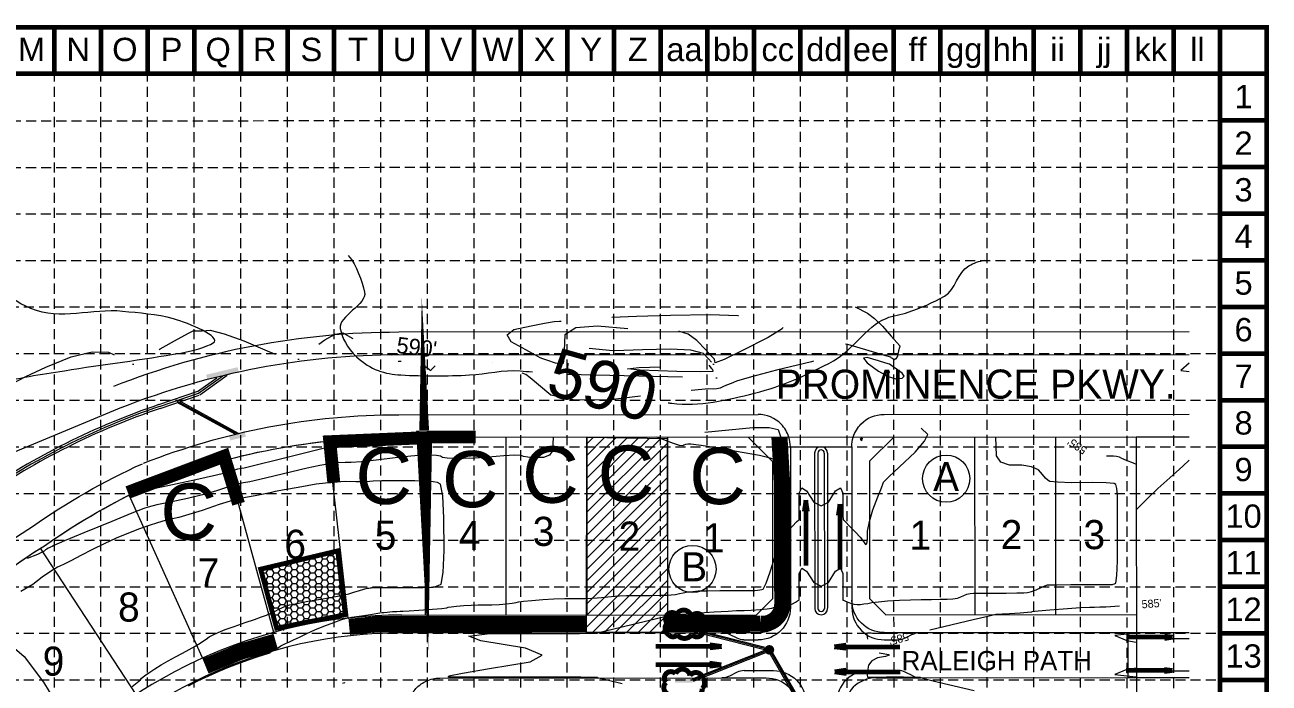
# Model space of a CAD drawing. Header units: feet. Extents: x 696 to 1853, y -3030 to -1181.
# Drawn here: x 1083 to 1853, y -1588 to -1181 of the extents above; entities that cross this region are included whole.
import ezdxf
from ezdxf.enums import TextEntityAlignment as Align

# ---------------------------------------------------------------- set-up
doc = ezdxf.new("R2010")
doc.units = ezdxf.units.FT
doc.header["$MEASUREMENT"] = 0
for name, pattern in [('DASHED', [0.75, 0.5, -0.25]), ('DGN Style 2', [78.481532, 47.088919, -31.392613]), ('DGN Style 3', [109.874145, 78.481532, -31.392613]), ('DGN Style 7', [156.963064, 70.633379, -31.392613, 23.54446, -31.392613]), ('HIDDEN', [0.375, 0.25, -0.125])]:
    doc.linetypes.add(name, pattern=pattern)
for name, color, linetype, lineweight in [('0404al_MAP - Level 1', 7, 'Continuous', 0), ('0404al_MAP - Level 11', 7, 'Continuous', 0), ('0404al_MAP - Level 14', 7, 'Continuous', 0), ('0404al_MAP - Level 21', 7, 'Continuous', 0), ('0404al_MAP - Level 22', 7, 'Continuous', 0), ('0404al_MAP - Level 3', 7, 'Continuous', 0), ('0404al_MAP - Level 32', 7, 'Continuous', 0), ('0404al_MAP - Level 34', 7, 'Continuous', 0), ('0404al_MAP - Level 36', 7, 'Continuous', 0), ('0404al_MAP - Level 5', 7, 'Continuous', 0), ('EC', 7, 'Continuous', 0), ('EROSION CONTROL BLANKET', 84, 'Continuous', 0), ('INLETS', 7, 'Continuous', 0), ('Level 1', 7, 'Continuous', 0), ('Level 7', 7, 'Continuous', 0), ('PC', 7, 'Continuous', 0), ('STORM PIPE', 7, 'Continuous', 0)]:
    doc.layers.add(name, color=color, linetype=linetype, lineweight=lineweight)
for name, color, linetype in [('BASE', 7, 'Continuous'), ('GRID', 254, 'DASHED'), ('LEGEND', 7, 'Continuous'), ('NARROW', 7, 'Continuous'), ('SILT FENCE', 200, 'Continuous'), ('SODDED LOT', 2, 'Continuous')]:
    doc.layers.add(name, color=color, linetype=linetype)
doc.styles.get("Standard").update_dxf_attribs({"font": 'ARIAL.TTF'})
doc.styles.add('Style-WORKING', font='WORKING.shx')

# ---------------------------------------------------------------- blocks, each defined once
blk = doc.blocks.new('Cascade Homes logo')
at = {"color": 240}
blk.add_text('C', height=24.85, rotation=359.904, dxfattribs=at).set_placement((2410522.06, 7107185.67))
blk = doc.blocks.new('inlet protection')
at = {"layer": 'LEGEND', "color": 170, "ltscale": 100, "const_width": 9.48}
blk.add_lwpolyline([(38, 58.5, 0.520567), (38, 58.5, 0.765195), (16.6, 47.7, 0.417879), (16.5, 28.3, 0.6649), (41, 24.6, 0.744833), (68.6, 22.2, 0.975642), (85.8, 40, 0.520567), (81.5, 61.5, 0.520567), (65.8, 60, 0.540264), (38, 58.5)], format="xyb", close=True, dxfattribs=at)

msp = doc.modelspace()

# ---------------------------------------------------------------- hatches: boundary and pattern name
at = {"layer": 'INLETS', "linetype": 'DGN Style 7', "lineweight": 0}
h = msp.add_hatch(color=5, dxfattribs=at)
edge = h.paths.add_edge_path()
edge.add_arc((1543.87, -1567.46), 2.5, 0, 360)
at = {"layer": 'NARROW', "linetype": 'Continuous', "lineweight": 13}
h = msp.add_hatch(dxfattribs=at)
h.set_pattern_fill('HONEY', color=30, scale=20, style=0)
edge = h.paths.add_edge_path()
edge.add_line((1281.62, -1545.69), (1238.93, -1554.01))
edge.add_line((1238.93, -1554.01), (1229.08, -1517.52))
edge.add_line((1229.08, -1517.52), (1276.78, -1506.2))
edge.add_line((1276.78, -1506.2), (1281.61, -1547.09))
at = {"layer": 'SODDED LOT', "linetype": 'Continuous', "lineweight": 13}
h = msp.add_hatch(dxfattribs=at)
h.set_pattern_fill('ANSI31', color=256, scale=40, style=0)
h.paths.add_polyline_path([(1480.59, -1436.7), (1480.81, -1556.48), (1430.64, -1556.65), (1430.86, -1435.91)])
at = {"layer": 'STORM PIPE', "linetype": 'Continuous', "lineweight": 0}
h = msp.add_hatch(color=5, dxfattribs=at)
edge = h.paths.add_edge_path()
edge.add_arc((1543.87, -1567.46), 3, 0, 360)

# ---------------------------------------------------------------- linework, layer by layer
at = {"layer": '0404al_MAP - Level 1', "color": 7, "linetype": 'Continuous', "lineweight": 0}
for p, q in [((1803.61, -1370.61), (1314.47, -1370.92)), ((1314.51, -1435.92), (1770.81, -1435.63)), ((1770.81, -1435.63), (1803.61, -1435.61)), ((1770.81, -1435.63), (1770.92, -1595.63))]:
    msp.add_line(p, q, dxfattribs=at)
msp.add_arc((1314.78, -1853.42), 482.5, 90.03639, 111.5, dxfattribs=at)
at = {"layer": '0404al_MAP - Level 1', "color": 7, "linetype": 'Continuous', "lineweight": 0, "extrusion": (0, 0, -1)}
for centre, radius, start, end in [((-1314.78, -1853.42), 417.5, 68.50214, 89.96341), ((-1333.11, -1841.3), 413.5, 55.00513, 65.52159), ((-1314.78, -1853.42), 413.5, 40.23116, 58.05005)]:
    msp.add_arc(centre, radius, start, end, dxfattribs=at)
at = {"layer": '0404al_MAP - Level 14', "color": 7, "linetype": 'Continuous', "lineweight": 0}
for p, q in [((1309.93, -1384.93), (1803.61, -1384.61)), ((1143.07, -1417.52), (1062.95, -1450.74)), ((1314.5, -1421.92), (1536.81, -1421.78)), ((1614.81, -1421.73), (1803.61, -1421.61)), ((1556.82, -1441.77), (1594.82, -1441.74)), ((1556.82, -1441.77), (1556.88, -1536.77)), ((1571.82, -1445.76), (1571.88, -1541.76)), ((1573.82, -1445.76), (1573.88, -1541.76)), ((1577.82, -1445.76), (1577.88, -1541.76)), ((1579.82, -1445.75), (1579.88, -1541.75)), ((1594.82, -1441.74), (1594.88, -1536.74)), ((1556.88, -1536.77), (1556.88, -1541.27)), ((1594.88, -1536.74), (1594.88, -1541.24)), ((1316.36, -1556.92), (1514.41, -1556.8)), ((1514.41, -1556.8), (1536.89, -1556.78)), ((1523.89, -1560.29), (1519.11, -1557.9)), ((1528.14, -1561.29), (1536.89, -1561.28)), ((1614.89, -1556.73), (1637.37, -1556.72)), ((1614.89, -1561.23), (1623.65, -1561.23)), ((1632.68, -1557.83), (1627.9, -1560.22)), ((1637.37, -1556.72), (1765.65, -1556.64)), ((1339.91, -1584.91), (1514.43, -1584.8)), ((1514.43, -1584.8), (1541.91, -1584.78)), ((1523.9, -1581.29), (1519.13, -1583.68)), ((1528.15, -1580.29), (1546.41, -1580.28)), ((1605.41, -1580.24), (1623.66, -1580.23)), ((1609.91, -1584.74), (1637.39, -1584.72)), ((1632.69, -1583.61), (1627.91, -1581.23)), ((1637.39, -1584.72), (1765.67, -1584.64))]:
    msp.add_line(p, q, dxfattribs=at)
at = {"layer": '0404al_MAP - Level 14', "color": 7, "linetype": 'Continuous', "lineweight": 0, "ltscale": 1.428571, "flags": 128}
msp.add_lwpolyline([(1765.65, -1556.64), (1765.67, -1584.64)], dxfattribs=at)
at = {"layer": '0404al_MAP - Level 14', "color": 7, "linetype": 'Continuous', "lineweight": 0}
for centre, radius, start, end in [((1314.78, -1853.42), 468.5, 90.03639, 111.5), ((1536.82, -1441.78), 20, 44.46342, 90.03642), ((1536.82, -1441.78), 20, 17.49402, 44.46342), ((1536.82, -1441.78), 20, 0.03642, 17.49402), ((1575.82, -1445.76), 4, 0.03642, 180.03642), ((1575.82, -1445.76), 2, 0.03642, 180.03642), ((1536.88, -1536.78), 20, 270.03642, 0.03642), ((1575.88, -1541.76), 4, 180.03642, 0.03642), ((1575.88, -1541.76), 2, 180.03644, 0.03642), ((1614.88, -1541.23), 20, 180.03642, 270.03642), ((1316.54, -1845.92), 289, 90.03642, 139.76907), ((1514.42, -1567.3), 10.5, 63.47137, 90.03642), ((1528.16, -1589.79), 9.5, 90.03642, 116.60147), ((1605.42, -1600.24), 20, 90.03642, 180.03642), ((1609.92, -1604.74), 20, 90.03642, 180.03642), ((1623.67, -1589.73), 9.5, 63.47137, 90.03642), ((1637.38, -1574.22), 10.5, 243.47137, 270.03642)]:
    msp.add_arc(centre, radius, start, end, dxfattribs=at)
at = {"layer": '0404al_MAP - Level 14', "color": 7, "linetype": 'Continuous', "lineweight": 0, "extrusion": (0, 0, -1)}
for centre, radius, start, end in [((-1314.78, -1853.42), 431.5, 68.50214, 89.96341), ((-1614.82, -1441.73), 20, 44.39059, 89.96358), ((-1614.82, -1441.73), 20, 17.42119, 44.39059), ((-1614.82, -1441.73), 20, 359.96358, 17.42119), ((-1333.11, -1841.3), 427.5, 55.00513, 65.52159), ((-1314.78, -1853.42), 427.5, 40.23116, 58.05005), ((-1614.88, -1536.73), 20, 269.96358, 359.96358), ((-1536.88, -1541.28), 20, 179.96358, 269.96358), ((-1528.13, -1551.79), 9.5, 269.96358, 296.52863), ((-1623.65, -1551.73), 9.5, 243.39853, 269.96358), ((-1637.38, -1567.22), 10.5, 63.39853, 89.96358), ((-1339.92, -1604.91), 20, 65.06252, 89.96358), ((-1514.42, -1574.3), 10.5, 243.39853, 269.96358), ((-1541.92, -1604.78), 20, 89.96358, 179.96358), ((-1546.42, -1600.28), 20, 89.96358, 179.96358)]:
    msp.add_arc(centre, radius, start, end, dxfattribs=at)
at = {"layer": '0404al_MAP - Level 14', "color": 7, "linetype": 'DGN Style 3', "lineweight": 0, "extrusion": (0, 0, -1)}
msp.add_arc((-1339.92, -1604.91), 20, 24.86464, 65.06252, dxfattribs=at)
at = {"layer": '0404al_MAP - Level 21', "color": 7, "linetype": 'Continuous', "lineweight": 0}
for p, q in [((1803.61, -1370.61), (1314.47, -1370.92)), ((1317.01, -1435.92), (1768.31, -1435.63)), ((1770.82, -1438.13), (1770.91, -1593.13)), ((1773.31, -1435.63), (1803.61, -1435.61))]:
    msp.add_line(p, q, dxfattribs=at)
msp.add_arc((1314.78, -1853.42), 482.5, 90.03639, 111.5, dxfattribs=at)
at = {"layer": '0404al_MAP - Level 21', "color": 7, "linetype": 'Continuous', "lineweight": 0, "extrusion": (0, 0, -1)}
for centre, radius, start, end in [((-1314.78, -1853.42), 417.5, 68.84523, 89.62031), ((-1333.11, -1841.3), 413.5, 55.35154, 65.17518), ((-1314.78, -1853.42), 413.5, 40.57756, 57.70364)]:
    msp.add_arc(centre, radius, start, end, dxfattribs=at)
at = {"layer": '0404al_MAP - Level 22', "color": 7, "linetype": 'Continuous', "lineweight": 13}
for centre in [(1653.23, -1461.48), (1496.28, -1517.42)]:
    msp.add_circle(centre, 14.61, dxfattribs=at)
at = {"layer": '0404al_MAP - Level 3', "color": 7, "linetype": 'Continuous', "lineweight": 0}
for p, q in [((1283.17, -1547.78), (1270.91, -1438.23)), ((1330.81, -1435.91), (1330.88, -1545.91)), ((1380.81, -1435.88), (1380.88, -1545.88)), ((1430.81, -1435.85), (1430.88, -1545.85)), ((1480.81, -1435.82), (1480.88, -1545.82)), ((1545.82, -1450.78), (1530.81, -1435.79)), ((1620.81, -1435.73), (1605.82, -1450.74)), ((1670.81, -1435.7), (1670.88, -1545.7)), ((1720.81, -1435.66), (1720.88, -1545.66)), ((1237.18, -1556.61), (1207.89, -1449.84)), ((1545.82, -1450.78), (1545.88, -1535.78)), ((1605.82, -1450.74), (1605.88, -1535.74)), ((1193.13, -1572.48), (1147.65, -1471.72)), ((1152.08, -1595.02), (1092.79, -1504.56)), ((1535.88, -1545.78), (1545.88, -1535.78)), ((1615.88, -1545.73), (1605.88, -1535.74)), ((1316.35, -1545.92), (1535.88, -1545.78)), ((1615.88, -1545.73), (1770.88, -1545.63))]:
    msp.add_line(p, q, dxfattribs=at)
msp.add_arc((1316.54, -1845.92), 300, 90.03642, 139.76907, dxfattribs=at)
msp.add_point((1243.2, -1555.02), dxfattribs=at)
at = {"layer": '0404al_MAP - Level 32', "color": 7, "linetype": 'Continuous', "lineweight": 0}
for p, q in [((1765.65, -1556.64), (1803.61, -1556.61)), ((1765.67, -1584.64), (1803.61, -1584.61))]:
    msp.add_line(p, q, dxfattribs=at)
at = {"layer": '0404al_MAP - Level 34', "color": 5, "linetype": 'Continuous', "lineweight": 0}
for p, q in [((1189.91, -1407.61), (1201.88, -1399.03)), ((1190.64, -1408.63), (1205.75, -1397.78)), ((1191.37, -1409.64), (1208.37, -1397.44)), ((1166.04, -1415.68), (1190.24, -1407.44)), ((1166.44, -1416.86), (1190.64, -1408.63)), ((1166.85, -1418.05), (1191.04, -1409.81)), ((1214.37, -1433.77), (1176.93, -1413.29)), ((1213.28, -1434.03), (1177.46, -1414.44)), ((1215.45, -1433.51), (1179.39, -1413.78))]:
    msp.add_line(p, q, dxfattribs=at)
for radius, end in [(459.75, 124.34045), (458.5, 124.64645), (457.25, 124.33172)]:
    msp.add_arc((1314.19, -1850.91), radius, 108.79858, end, dxfattribs=at)
at = {"layer": '0404al_MAP - Level 34', "color": 5, "linetype": 'Continuous', "lineweight": 0, "extrusion": (0, 0, -1)}
for points in [[(-1195.33, -1397.19), (-1196.03, -1400.11), (-1214.78, -1392.54), (-1215.48, -1395.45)], [(-1209.5, -1434.93), (-1210.2, -1437.85), (-1219.23, -1432.61), (-1219.93, -1435.52)]]:
    msp.add_solid(points, dxfattribs=at)
at = {"layer": '0404al_MAP - Level 36', "color": 3, "linetype": 'Continuous', "lineweight": 0, "extrusion": (0, 0, -1)}
for points in [[(-1485.39, -1556.81), (-1496.39, -1556.81), (-1485.39, -1553.81), (-1496.39, -1553.81)], [(-1485.41, -1587.81), (-1496.41, -1587.81), (-1485.41, -1584.81), (-1496.41, -1584.81)]]:
    msp.add_solid(points, dxfattribs=at)
at = {"layer": '0404al_MAP - Level 5', "color": 7, "linetype": 'DGN Style 2', "lineweight": 0}
for p, q in [((1803.61, -1560.61), (1770.89, -1560.63)), ((1803.61, -1580.61), (1770.91, -1580.63))]:
    msp.add_line(p, q, dxfattribs=at)
at = {"layer": 'BASE', "color": 9}
msp.add_line((726.32, -1210.96), (1822.76, -1210.96), dxfattribs=at)
at = {"layer": 'BASE', "const_width": 2.89}
for points in [[(1851.62, -3028.75), (1851.62, -1182.11), (697.47, -1182.11), (697.47, -3028.75)], [(1822.76, -2999.89), (1822.76, -1210.96), (726.32, -1210.96), (726.32, -2999.89)]]:
    msp.add_lwpolyline(points, close=True, dxfattribs=at)
for points in [[(1101.42, -1182.11), (1101.42, -1210.96)], [(1130.27, -1182.11), (1130.27, -1210.96)], [(1159.13, -1182.11), (1159.13, -1210.96)], [(1187.98, -1182.11), (1187.98, -1210.96)], [(1216.83, -1182.11), (1216.83, -1210.96)], [(1245.69, -1182.11), (1245.69, -1210.96)], [(1274.54, -1182.11), (1274.54, -1210.96)], [(1303.4, -1182.11), (1303.4, -1210.96)], [(1332.25, -1182.11), (1332.25, -1210.96)], [(1361.1, -1182.11), (1361.1, -1210.96)], [(1389.96, -1182.11), (1389.96, -1210.96)], [(1418.81, -1182.11), (1418.81, -1210.96)], [(1447.66, -1182.11), (1447.66, -1210.96)], [(1476.52, -1182.11), (1476.52, -1210.96)], [(1505.37, -1182.11), (1505.37, -1210.96)], [(1534.23, -1182.11), (1534.23, -1210.96)], [(1563.08, -1182.11), (1563.08, -1210.96)], [(1591.93, -1182.11), (1591.93, -1210.96)], [(1620.79, -1182.11), (1620.79, -1210.96)], [(1649.64, -1182.11), (1649.64, -1210.96)], [(1678.49, -1182.11), (1678.49, -1210.96)], [(1707.35, -1182.11), (1707.35, -1210.96)], [(1736.2, -1182.11), (1736.2, -1210.96)], [(1765.06, -1182.11), (1765.06, -1210.96)], [(1793.91, -1182.11), (1793.91, -1210.96)], [(1822.76, -1182.11), (1822.76, -1210.96)], [(1851.62, -1210.96), (1822.76, -1210.96)], [(1851.62, -1239.82), (1822.76, -1239.82)], [(1851.62, -1268.67), (1822.76, -1268.67)], [(1851.62, -1297.52), (1822.76, -1297.52)], [(1851.62, -1326.38), (1822.76, -1326.38)], [(1851.62, -1355.23), (1822.76, -1355.23)], [(1851.62, -1384.08), (1822.76, -1384.08)], [(1851.62, -1412.94), (1822.76, -1412.94)], [(1851.62, -1441.79), (1822.76, -1441.79)], [(1851.62, -1470.65), (1822.76, -1470.65)], [(1851.62, -1499.5), (1822.76, -1499.5)], [(1851.62, -1528.35), (1822.76, -1528.35)], [(1851.62, -1557.21), (1822.76, -1557.21)], [(1851.62, -1586.06), (1822.76, -1586.06)]]:
    msp.add_lwpolyline(points, dxfattribs=at)
at = {"layer": 'EC', "color": 35, "linetype": 'DGN Style 3', "lineweight": 0, "flags": 128}
for points in [[(1596.96, -1355.26), (1604.57, -1359.14), (1608.91, -1362.45), (1613.78, -1367.16), (1619.19, -1373.24), (1622.79, -1377.3), (1624.59, -1379.33), (1624.59, -1379.33), (1624.33, -1380.37), (1623.81, -1382.46), (1623.03, -1385.6), (1622.14, -1387.43), (1621.14, -1387.95), (1620.03, -1387.16), (1619.28, -1386.63), (1618.91, -1386.37), (1618.91, -1386.37), (1614.5, -1385.07), (1605.67, -1382.47), (1592.43, -1378.57), (1584.97, -1377), (1583.29, -1377.75), (1587.4, -1380.82), (1582.94, -1384.63), (1569.92, -1389.17), (1548.34, -1394.45), (1532.86, -1398.44), (1523.46, -1401.14), (1520.16, -1402.54), (1517.37, -1403.73), (1515.11, -1404.72), (1513.36, -1405.49), (1511.32, -1405.96), (1508.97, -1406.11), (1506.32, -1405.96), (1494.84, -1407.02), (1474.54, -1409.29), (1445.4, -1412.78), (1423.42, -1412.96), (1408.6, -1409.85), (1400.93, -1403.43), (1395.81, -1399.15), (1393.25, -1397.01), (1393.25, -1397.01), (1390.98, -1396.21), (1386.43, -1394.61), (1379.6, -1392.22), (1375.05, -1390.62), (1372.78, -1389.82), (1372.78, -1389.82), (1371.95, -1389.35), (1370.28, -1388.41), (1365.29, -1385.61)], [(1026.59, -1556.89), (1027.12, -1552.88), (1028.79, -1545.69), (1030.92, -1540.49), (1032.33, -1537.02), (1033.04, -1535.28), (1033.04, -1535.28), (1034.78, -1531.77), (1038.25, -1524.75), (1043.45, -1514.22), (1046.93, -1507.19), (1048.66, -1503.68), (1048.66, -1503.68), (1045.78, -1505.73), (1040, -1509.82), (1031.35, -1515.96), (1026.92, -1515.74), (1026.71, -1509.16), (1030.72, -1496.22), (1033.46, -1484.11), (1034.94, -1472.83), (1035.15, -1462.39), (1037.39, -1457.1), (1041.67, -1456.97), (1047.98, -1461.99), (1051.37, -1462.95), (1051.84, -1459.84), (1049.39, -1452.68), (1047.71, -1447.72), (1046.81, -1444.98), (1046.67, -1444.44), (1046.58, -1444.08), (1046.54, -1443.91), (1046.54, -1443.9), (1048.32, -1440.27), (1051.88, -1432.99), (1057.22, -1422.07), (1062.79, -1413.45), (1068.6, -1407.13), (1074.65, -1403.1), (1083.87, -1398.26), (1096.25, -1392.59), (1111.81, -1386.1), (1124.72, -1382.99), (1134.99, -1383.27), (1142.63, -1386.92), (1147.72, -1389.35), (1150.26, -1390.57), (1150.26, -1390.57), (1150.92, -1390.21), (1152.24, -1389.47), (1154.22, -1388.37), (1159.12, -1385.62), (1166.95, -1381.22), (1177.69, -1375.17), (1184.79, -1371.27), (1188.24, -1369.52), (1188.05, -1369.92), (1189.58, -1370.09), (1192.84, -1370.01), (1197.83, -1369.7), (1206.46, -1371.77), (1218.73, -1376.23), (1234.63, -1383.08), (1245.46, -1387.38), (1251.22, -1389.13), (1251.89, -1388.34), (1252.34, -1387.81), (1252.57, -1387.54), (1252.57, -1387.54), (1255.27, -1385.55), (1260.66, -1381.57), (1268.75, -1375.59), (1275.16, -1372.16), (1279.9, -1371.3), (1286.03, -1374.68)], [(1316.07, -1389.04), (1315.07, -1389.03), (1314.68, -1389), (1314.41, -1388.95), (1314.1, -1388.8)], [(1328.68, -1390.58), (1332.47, -1393.2), (1333.73, -1394.07), (1334.36, -1394.51), (1334.36, -1394.51), (1334.67, -1394.18), (1335.29, -1393.54), (1337.15, -1391.61)], [(1803.61, -1390.02), (1798.39, -1394.5), (1803.61, -1395.17)], [(1770.84, -1480.82), (1771.76, -1479.72), (1777.64, -1473.94), (1784.24, -1467.68), (1791.57, -1460.93), (1799.62, -1453.7), (1803.61, -1450.13)]]:
    msp.add_lwpolyline(points, dxfattribs=at)
for points in [[(1416.6, -1386.9), (1416.6, -1386.9), (1416.55, -1387.44), (1416.43, -1388.51), (1416.26, -1390.13), (1414.59, -1390.66), (1411.41, -1390.1), (1406.73, -1388.46), (1403.61, -1387.36), (1402.05, -1386.81), (1402.05, -1386.81), (1399.06, -1385.13), (1393.08, -1381.77), (1384.11, -1376.72), (1381.69, -1372.56), (1385.82, -1369.29), (1396.5, -1366.9), (1404.77, -1365.22), (1410.63, -1364.27), (1414.07, -1364.02), (1420.87, -1363.51), (1431.02, -1362.73), (1444.52, -1361.69), (1461.71, -1360.86), (1482.58, -1360.25), (1507.13, -1359.86), (1524.42, -1360.55), (1534.45, -1362.3), (1537.23, -1365.14), (1541.21, -1366.78), (1546.41, -1367.24), (1552.82, -1366.51), (1551.68, -1368.81), (1543, -1374.13), (1526.78, -1382.47), (1515.88, -1387.67), (1510.31, -1389.73), (1510.07, -1388.64), (1509.91, -1387.92), (1509.83, -1387.56), (1509.83, -1387.56), (1508.03, -1385.63), (1504.43, -1381.77), (1499.02, -1375.97), (1493.62, -1372.17), (1488.24, -1370.35), (1482.87, -1370.52), (1472.64, -1370.03), (1457.54, -1368.88), (1437.58, -1367.06), (1424.16, -1368.26), (1417.28, -1372.46)], [(1419.15, -1390.09), (1419.15, -1390.09), (1419.07, -1390.85), (1418.92, -1392.37), (1418.68, -1394.65), (1418.52, -1396.17), (1418.44, -1396.93), (1418.44, -1396.93), (1427.37, -1397.12), (1445.23, -1397.5), (1472.01, -1398.07), (1491.24, -1398.51), (1502.9, -1398.8), (1507, -1398.96), (1509.73, -1399.06), (1511.09, -1399.11), (1511.09, -1399.11), (1510.89, -1398.18), (1510.47, -1396.31), (1509.86, -1393.51), (1509.45, -1391.64), (1509.24, -1390.7), (1509.24, -1390.7), (1508.21, -1389.6), (1506.15, -1387.39), (1503.06, -1384.08), (1495.22, -1382.05), (1482.64, -1381.32), (1465.33, -1381.86), (1453.78, -1382.23), (1448.01, -1382.41), (1448.01, -1382.41), (1444.86, -1382.13), (1438.55, -1381.55), (1429.09, -1380.69), (1422.74, -1381.26), (1419.48, -1383.25)], [(1506.31, -1391.35), (1507.87, -1393.02), (1508.39, -1393.57), (1508.65, -1393.85), (1508.65, -1393.85), (1508.7, -1394.09), (1508.8, -1394.56), (1508.96, -1395.26), (1501.53, -1395.45), (1486.52, -1395.11), (1463.94, -1394.26), (1456.1, -1393.46), (1463, -1392.72)], [(1618.2, -1390.69), (1618.2, -1390.69), (1615.9, -1390.01), (1611.29, -1388.65), (1604.39, -1386.62), (1602.09, -1387), (1604.41, -1389.78), (1611.35, -1394.97), (1617.26, -1398.3), (1622.14, -1399.76), (1625.99, -1399.36), (1627.27, -1398.17), (1625.96, -1396.2)], [(1617.49, -1395.01), (1617.49, -1395.01), (1617.29, -1394.95), (1616.91, -1394.84), (1616.34, -1394.67), (1616.15, -1394.7), (1616.34, -1394.93), (1616.92, -1395.36), (1617.3, -1395.65), (1617.49, -1395.79), (1617.49, -1395.79), (1617.6, -1395.78), (1617.81, -1395.76), (1618.13, -1395.73), (1618.24, -1395.63), (1618.13, -1395.46)]]:
    msp.add_lwpolyline(points, close=True, dxfattribs=at)
at = {"layer": 'EC', "color": 35, "linetype": 'Continuous', "lineweight": 0}
for points, knots in [([(1017.47, -1566.04), (1013.32, -1557.34), (1008.57, -1548.64), (1011.5, -1540), (1016.36, -1525.67), (1031.31, -1518.36), (1038.45, -1504.84), (1044.98, -1492.49), (1050.36, -1479.92), (1053.69, -1467.34), (1057.17, -1454.2), (1033.76, -1440.67), (1039.63, -1427.49), (1044.46, -1416.63), (1052.86, -1405.83), (1064.24, -1402.87), (1078.67, -1399.12), (1093.07, -1396.99), (1107.6, -1394.67), (1131.6, -1390.84), (1155.64, -1387.91), (1179.65, -1383.76), (1186.58, -1382.56), (1195.63, -1379.99), (1199.7, -1377.46), (1205.27, -1373.98), (1184.56, -1365.18), (1175.07, -1362.57), (1164.58, -1359.68), (1154.11, -1359.06), (1143.57, -1357.99), (1124.79, -1356.07), (1105.21, -1363.91), (1086.87, -1356.27), (1069.48, -1349.02), (1058.29, -1334.4), (1045.81, -1321.51)], [0.1240229, 0.1240229, 0.1240229, 0.1240229, 0.171005, 0.171005, 0.171005, 0.248985, 0.248985, 0.248985, 0.3202354, 0.3202354, 0.3202354, 0.3946124, 0.3946124, 0.3946124, 0.4558758, 0.4558758, 0.4558758, 0.5335551, 0.5335551, 0.5335551, 0.6618107, 0.6618107, 0.6618107, 0.6987929, 0.6987929, 0.6987929, 0.7494455, 0.7494455, 0.7494455, 0.8054702, 0.8054702, 0.8054702, 0.9053103, 0.9053103, 0.9053103, 1, 1, 1, 1]), ([(1283.26, -1323.34), (1288.77, -1329.72), (1291.58, -1339.03), (1293.35, -1346.04), (1295.27, -1353.67), (1276.79, -1361), (1278.34, -1368.55), (1279.49, -1374.18), (1282.31, -1380.51), (1288.34, -1386.06), (1297.23, -1394.24), (1305.95, -1396.79), (1315.86, -1397.31), (1330.02, -1398.06), (1344.25, -1398.1), (1358.38, -1397.31), (1368.8, -1396.73), (1379.23, -1393.94), (1389.65, -1394.81), (1392.16, -1395.02), (1394.68, -1395.23), (1397.2, -1395.44)], [0, 0, 0, 0, 0.135551, 0.135551, 0.135551, 0.283187, 0.283187, 0.283187, 0.393229, 0.393229, 0.393229, 0.555445, 0.555445, 0.555445, 0.787478, 0.787478, 0.787478, 0.958635, 0.958635, 0.958635, 1, 1, 1, 1]), ([(1481.19, -1414.55), (1481.94, -1414.64), (1482.69, -1414.73), (1483.44, -1414.82), (1500.54, -1416.91), (1517.63, -1412.85), (1534.72, -1408.57), (1552.16, -1404.2), (1567.92, -1397.04), (1583.49, -1388.56), (1595.84, -1381.83), (1603.24, -1367.82), (1616.01, -1362.29), (1620.37, -1360.41), (1625.28, -1360.13), (1629.77, -1358.54), (1637.53, -1355.8), (1645.1, -1352.62), (1652.28, -1348.54), (1659.28, -1344.56), (1660.11, -1333.72), (1667.29, -1329.78), (1670.34, -1328.1), (1673.55, -1326.81), (1676.93, -1326.37)], [0, 0, 0, 0, 0.010229, 0.010229, 0.010229, 0.243346, 0.243346, 0.243346, 0.481263, 0.481263, 0.481263, 0.669893, 0.669893, 0.669893, 0.734244, 0.734244, 0.734244, 0.845417, 0.845417, 0.845417, 0.953834, 0.953834, 0.953834, 1, 1, 1, 1])]:
    msp.add_open_spline(points, degree=3, knots=knots, dxfattribs=at)
at = {"layer": 'EROSION CONTROL BLANKET', "linetype": 'Continuous', "lineweight": 13, "const_width": 10}
msp.add_lwpolyline([(1550.08, -1435.91), (1551.72, -1464.43), (1551.82, -1539.12, -0.448038), (1538.2, -1551.29), (1480.8, -1551.35)], format="xyb", dxfattribs=at)
for points in [[(1430.78, -1551.49), (1300.84, -1551.54), (1283.88, -1553.21)], [(1238.41, -1562.35), (1217.18, -1568.41), (1194.94, -1577.5)]]:
    msp.add_lwpolyline(points, dxfattribs=at)
at = {"layer": 'GRID', "color": 252, "linetype": 'HIDDEN', "lineweight": 0, "ltscale": 25}
for p, q in [((1101.42, -2884.53), (1101.42, -1210.96)), ((1130.27, -2884.53), (1130.27, -1210.96)), ((1159.13, -2884.54), (1159.13, -1210.96)), ((1187.98, -2884.54), (1187.98, -1210.96)), ((1216.83, -2884.55), (1216.83, -1210.96)), ((1245.69, -2884.55), (1245.69, -1210.96)), ((1274.54, -2884.56), (1274.54, -1210.96)), ((1303.4, -2884.56), (1303.4, -1210.96)), ((1332.25, -2884.57), (1332.25, -1210.96)), ((1361.1, -2884.57), (1361.1, -1210.96)), ((1389.96, -2884.57), (1389.96, -1210.96)), ((1418.81, -2884.58), (1418.81, -1210.96)), ((1447.66, -2884.58), (1447.66, -1210.96)), ((1476.52, -2884.59), (1476.52, -1210.96)), ((1505.37, -2884.59), (1505.37, -1210.96)), ((1534.36, -2884.53), (1534.23, -1210.96)), ((1563.19, -2884.39), (1563.08, -1210.96)), ((1592.02, -2884.73), (1591.93, -1210.96)), ((1621.14, -2884.47), (1620.91, -1210.31)), ((1649.83, -2884.77), (1649.77, -1210.31)), ((1678.71, -2884.41), (1678.62, -1210.31)), ((1707.62, -2884.32), (1707.48, -1210.31)), ((1736.42, -2884.57), (1736.33, -1210.31)), ((1765.33, -2884.95), (1765.18, -1210.31)), ((1794.21, -2884.87), (1794.04, -1210.31)), ((727.63, -1240.01), (1822.29, -1239.87)), ((727.61, -1268.94), (1822.29, -1268.72)), ((727.45, -1297.71), (1822.76, -1297.52)), ((727.41, -1326.54), (1822.76, -1326.38)), ((726.32, -1355.23), (1822.76, -1355.23)), ((726.32, -1384.08), (1822.76, -1384.08)), ((726.32, -1412.94), (1822.76, -1412.94)), ((726.32, -1441.79), (1822.76, -1441.79)), ((726.32, -1470.65), (1822.76, -1470.65)), ((726.32, -1499.5), (1822.76, -1499.5)), ((726.32, -1528.35), (1822.76, -1528.35)), ((726.32, -1557.21), (1822.76, -1557.21)), ((726.32, -1586.06), (1822.76, -1586.06))]:
    msp.add_line(p, q, dxfattribs=at)
at = {"layer": 'INLETS', "color": 5, "linetype": 'DGN Style 7', "lineweight": 0}
for p, q in [((1543.87, -1567.46), (1496.39, -1555.31)), ((1543.87, -1567.46), (1496.41, -1586.31)), ((1557.08, -1590.29), (1543.87, -1567.46))]:
    msp.add_line(p, q, dxfattribs=at)
at = {"layer": 'INLETS', "color": 5, "linetype": 'DGN Style 7', "lineweight": 0, "extrusion": (0, 0, -1)}
for points in [[(-1485.39, -1556.81), (-1496.39, -1556.81), (-1485.39, -1553.81), (-1496.39, -1553.81)], [(-1485.41, -1587.81), (-1496.41, -1587.81), (-1485.41, -1584.81), (-1496.41, -1584.81)]]:
    msp.add_solid(points, dxfattribs=at)
at = {"layer": 'Level 7', "color": 7, "linetype": 'Continuous', "lineweight": 60}
for p, q in [((1566.42, -1474.75), (1565.47, -1481.92)), ((1566.42, -1474.75), (1566.44, -1515.25)), ((1567.39, -1481.92), (1566.42, -1474.75)), ((1587.46, -1477.22), (1586.51, -1484.39)), ((1587.46, -1477.22), (1587.48, -1517.72)), ((1588.43, -1484.38), (1587.46, -1477.22)), ((1793.36, -1559.65), (1765.01, -1559.66)), ((1793.36, -1559.65), (1788.34, -1558.99)), ((1788.34, -1560.33), (1793.36, -1559.65)), ((1514.14, -1565.29), (1473.64, -1565.31)), ((1514.14, -1565.29), (1506.97, -1564.34)), ((1506.97, -1566.26), (1514.14, -1565.29)), ((1591.26, -1564.56), (1584.1, -1565.53)), ((1584.1, -1565.53), (1624.6, -1565.51)), ((1584.1, -1565.53), (1591.27, -1566.48)), ((1513.99, -1576.62), (1473.49, -1576.64)), ((1513.99, -1576.62), (1506.82, -1575.67)), ((1506.83, -1577.59), (1513.99, -1576.62)), ((1591.46, -1580.08), (1584.3, -1581.05)), ((1584.3, -1581.05), (1624.8, -1581.03)), ((1584.3, -1581.05), (1591.47, -1582)), ((1793.05, -1580.19), (1764.7, -1580.21)), ((1793.05, -1580.19), (1788.03, -1579.53)), ((1788.03, -1580.87), (1793.05, -1580.19))]:
    msp.add_line(p, q, dxfattribs=at)
at = {"layer": 'NARROW', "color": 30, "linetype": 'Continuous', "lineweight": 13, "const_width": 3}
msp.add_lwpolyline([(1281.62, -1545.69), (1238.93, -1554.01), (1229.08, -1517.52), (1276.78, -1506.2), (1281.61, -1547.09)], dxfattribs=at)
at = {"layer": 'PC', "color": 35, "linetype": 'Continuous', "lineweight": 0, "flags": 128}
for points in [[(1184.44, -1589.64), (1190.69, -1586.51), (1197.02, -1583.54), (1203.41, -1580.72), (1209.87, -1578.05), (1216.4, -1575.54), (1222.08, -1573.47), (1226.91, -1571.83), (1230.9, -1570.62), (1233.54, -1569.78), (1234.86, -1569.32), (1234.83, -1569.22), (1234.81, -1569.13), (1234.78, -1569.06), (1234.76, -1569), (1235.33, -1568.62), (1236.48, -1567.93), (1238.22, -1566.94), (1239.65, -1566.12), (1240.77, -1565.49), (1241.58, -1565.04), (1242.81, -1564.41), (1244.48, -1563.6), (1246.57, -1562.62), (1249.47, -1561.25), (1253.16, -1559.5), (1257.65, -1557.36), (1262.68, -1555.15), (1268.25, -1552.88), (1274.36, -1550.53), (1278.71, -1548.9), (1281.29, -1548), (1282.11, -1547.82), (1282.67, -1547.7), (1282.97, -1547.63), (1283.01, -1547.62), (1285.36, -1547.26), (1290.01, -1546.55), (1296.97, -1545.49), (1301.63, -1544.79), (1304, -1544.43), (1304.08, -1544.42), (1305.21, -1544.31), (1307.4, -1544.11), (1310.64, -1543.81), (1313.33, -1543.61), (1315.49, -1543.5), (1317.1, -1543.5), (1320.94, -1543.31), (1327.02, -1542.93), (1335.33, -1542.36), (1341.09, -1541.86), (1344.32, -1541.44), (1345.01, -1541.1), (1347, -1540.75), (1350.28, -1540.38), (1354.86, -1540), (1359.31, -1539.74), (1363.63, -1539.62), (1367.81, -1539.61), (1372.13, -1539.5), (1376.57, -1539.28), (1381.15, -1538.96), (1384.67, -1538.6), (1387.14, -1538.23), (1388.55, -1537.83), (1391.79, -1537.38), (1396.86, -1536.88), (1403.75, -1536.33), (1410.58, -1535.96), (1417.36, -1535.77), (1424.08, -1535.77), (1429.63, -1535.69), (1434, -1535.54), (1437.2, -1535.32), (1439.93, -1535.09), (1442.19, -1534.85), (1443.98, -1534.59), (1446.06, -1534.36), (1448.42, -1534.15), (1451.07, -1533.96), (1455.52, -1533.83), (1461.76, -1533.77), (1469.8, -1533.76), (1476.05, -1533.7), (1480.49, -1533.59), (1483.14, -1533.42), (1485.7, -1533.12), (1488.18, -1532.66), (1490.58, -1532.07), (1493.32, -1531.59), (1496.4, -1531.24), (1499.83, -1531), (1505.46, -1530.84), (1513.29, -1530.76), (1523.31, -1530.75), (1530.53, -1530.72), (1534.94, -1530.65), (1536.55, -1530.55), (1537.94, -1530.38), (1539.1, -1530.15), (1540.05, -1529.84), (1541.78, -1526.19), (1544.29, -1519.18), (1547.57, -1508.82), (1550.98, -1500.64), (1554.52, -1494.65), (1558.18, -1490.85), (1560.68, -1488.31), (1562.01, -1487.04), (1562.18, -1487.04), (1562.29, -1484.28), (1562.35, -1478.75), (1562.34, -1470.46), (1563.84, -1467.23), (1566.84, -1469.08), (1571.34, -1475.98), (1575.84, -1478.28), (1580.34, -1475.98), (1584.83, -1469.06), (1587.83, -1467.22), (1589.33, -1470.44), (1589.34, -1478.73), (1589.4, -1484.26), (1589.51, -1487.03), (1589.68, -1487.03), (1591.01, -1488.29), (1593.52, -1490.83), (1597.19, -1494.62), (1600.05, -1497.78), (1602.12, -1500.3), (1603.38, -1502.18), (1604.22, -1501.75), (1604.64, -1499.01), (1604.63, -1493.97), (1605.7, -1487.92), (1607.83, -1480.88), (1611.03, -1472.82), (1613.19, -1467.27), (1614.32, -1464.23), (1614.4, -1463.68), (1617.72, -1460.3), (1624.27, -1454.09), (1634.06, -1445.04), (1639.9, -1438.38), (1641.8, -1434.11), (1637.72, -1430.33)], [(1503.83, -1432.77), (1533.57, -1429.87), (1543.75, -1429.77), (1549.23, -1431.01), (1550.02, -1433.61), (1550.63, -1435.41), (1551.04, -1436.4), (1551.27, -1436.59), (1551.35, -1436.89), (1551.27, -1437.31), (1551.04, -1437.85), (1550.73, -1439.58), (1550.34, -1442.5), (1549.86, -1446.61), (1548.7, -1449.02), (1546.86, -1449.74), (1544.34, -1448.76), (1537.71, -1447.25), (1526.96, -1445.22), (1512.1, -1442.65), (1501.56, -1440.95), (1495.34, -1440.09), (1493.44, -1440.1), (1491.98, -1440.29), (1490.96, -1440.67), (1490.39, -1441.24), (1488.27, -1440.96), (1484.6, -1439.81), (1474.15, -1435.82)], [(1410.05, -1435.86), (1409.73, -1444.2), (1407.77, -1446.97), (1404.02, -1448.37), (1398.46, -1448.37), (1394.33, -1448.17), (1391.62, -1447.78), (1390.33, -1447.18), (1386.3, -1447.06), (1379.53, -1447.4), (1370.02, -1448.21), (1361.74, -1448.75), (1354.68, -1449.02), (1348.84, -1449.03), (1344.51, -1448.8), (1341.67, -1448.34), (1340.32, -1447.65), (1337.79, -1447.19), (1334.07, -1446.96), (1329.16, -1446.97), (1321.93, -1447.48), (1312.38, -1448.51), (1300.51, -1450.05), (1291.39, -1451.06), (1285.01, -1451.52), (1281.37, -1451.45), (1276.92, -1451.74), (1271.66, -1452.4), (1265.59, -1453.41), (1257.83, -1455.02), (1248.4, -1457.21), (1237.27, -1460), (1228.57, -1462.06), (1222.29, -1463.4), (1218.44, -1464.03), (1213.65, -1465.21), (1207.91, -1466.93), (1201.22, -1469.2), (1193.18, -1471.47), (1183.77, -1473.74), (1173.01, -1476), (1164.93, -1477.8), (1159.55, -1479.12), (1156.86, -1479.96), (1149.32, -1482.9), (1136.91, -1487.92), (1119.64, -1495.03), (1107.74, -1499.98), (1101.2, -1502.77), (1100.02, -1503.39), (1099.03, -1503.91), (1098.22, -1504.32), (1097.61, -1504.61), (1096.87, -1505.05), (1096.02, -1505.64), (1095.06, -1506.38), (1093.37, -1507.29), (1090.96, -1508.39), (1084.68, -1510.95)], [(1146.93, -1472.2), (1151.2, -1470.44), (1152.7, -1469.83), (1153.57, -1469.49), (1153.82, -1469.41), (1159.81, -1468.13), (1171.56, -1465.65), (1189.05, -1461.97), (1201.71, -1459.18), (1209.52, -1457.28), (1212.49, -1456.27), (1215.04, -1455.5), (1217.17, -1454.98), (1218.89, -1454.7), (1226.38, -1452.93), (1239.67, -1449.65), (1258.74, -1444.89), (1271.79, -1441.65), (1278.82, -1439.95), (1279.83, -1439.78), (1280.71, -1439.67), (1281.45, -1439.62), (1282.05, -1439.63), (1284.96, -1439.31), (1290.18, -1438.67), (1305.2, -1436.72)], [(1452.74, -1588.5), (1442.56, -1586.01), (1437.46, -1584.68), (1437.46, -1584.51), (1427.27, -1584.41), (1406.87, -1584.36), (1376.27, -1584.38), (1355.8, -1584.4), (1345.47, -1584.42), (1345.27, -1584.44), (1345.21, -1584.3), (1345.27, -1584), (1345.47, -1583.54), (1353.95, -1581.87), (1370.72, -1579), (1395.76, -1574.93), (1403.2, -1570.72), (1393.04, -1566.38), (1365.27, -1561.9), (1357.87, -1558.9), (1370.82, -1557.39), (1404.13, -1557.37), (1426.34, -1557.3), (1437.45, -1557.18), (1437.45, -1557.01), (1442.54, -1555.68), (1452.72, -1553.17), (1467.99, -1549.49), (1478.43, -1547.02), (1484.05, -1545.77), (1484.85, -1545.72), (1485.39, -1545.68), (1485.68, -1545.66), (1485.71, -1545.65), (1489.72, -1545.37), (1497.73, -1544.82), (1509.73, -1543.99), (1518.31, -1543.44), (1523.48, -1543.16), (1525.24, -1543.16), (1528.28, -1543.04), (1532.62, -1542.81), (1538.24, -1542.47), (1542.52, -1542.07), (1545.46, -1541.62), (1547.06, -1541.11), (1548.96, -1540.7), (1551.16, -1540.39), (1553.66, -1540.19), (1555.97, -1539.7), (1558.07, -1538.92), (1559.98, -1537.85), (1561.3, -1537.14), (1562.05, -1536.78), (1562.22, -1536.78), (1562.33, -1536.78), (1562.38, -1536.78), (1562.38, -1536.77), (1562.38, -1534.01), (1562.38, -1528.49), (1562.38, -1520.2), (1563.87, -1516.98), (1566.87, -1518.83), (1571.38, -1525.73), (1575.87, -1528.04), (1580.37, -1525.73), (1584.86, -1518.82), (1587.86, -1516.97), (1589.36, -1520.19), (1589.37, -1528.47), (1589.38, -1533.99), (1589.38, -1536.76), (1589.38, -1536.76), (1589.43, -1536.76), (1589.54, -1536.76), (1589.71, -1536.76), (1590.52, -1537.07), (1591.97, -1537.69), (1594.07, -1538.61), (1596.13, -1539.19), (1598.17, -1539.42), (1600.17, -1539.31), (1602.36, -1539.06), (1604.72, -1538.68), (1607.25, -1538.16), (1611.36, -1537.66), (1617.03, -1537.17), (1624.28, -1536.7), (1631.21, -1536.39), (1637.85, -1536.23), (1644.17, -1536.22), (1649.53, -1536.16), (1653.91, -1536.03), (1657.32, -1535.83), (1660.15, -1535.38), (1662.41, -1534.68), (1664.1, -1533.73), (1665.96, -1533.04), (1668, -1532.62), (1670.2, -1532.46), (1674.65, -1532.36), (1681.33, -1532.3), (1690.26, -1532.3), (1696.95, -1532.25), (1701.39, -1532.15), (1703.6, -1532.01), (1706.09, -1531.42), (1708.88, -1530.36), (1711.95, -1528.84), (1714.33, -1527.8), (1716.01, -1527.24), (1717, -1527.16), (1721.78, -1527.11), (1730.37, -1527.07), (1742.76, -1527.07), (1751.17, -1527.05), (1755.6, -1527.03), (1756.06, -1527), (1756.66, -1526.83), (1757.41, -1526.52), (1758.31, -1526.08), (1758.9, -1521.34), (1759.2, -1512.31), (1759.19, -1498.97), (1759.18, -1487.86), (1759.18, -1478.97), (1759.17, -1472.31), (1758.83, -1467.68), (1758.15, -1465.09), (1757.13, -1464.53), (1752.25, -1464.16), (1743.52, -1463.98), (1730.93, -1463.99), (1722.18, -1463.77), (1717.29, -1463.31), (1716.25, -1462.61), (1714.74, -1461.18), (1712.77, -1459), (1710.34, -1456.09), (1706.13, -1454.15), (1700.13, -1453.18), (1692.35, -1453.18), (1687.09, -1451.24), (1684.35, -1447.35), (1683.89, -1435.69)], [(1752.34, -1447.31), (1756.7, -1447.31), (1758.63, -1447.57), (1760.3, -1448.08), (1761.73, -1448.86), (1764.58, -1450.09), (1768.85, -1451.77), (1770.83, -1452.51)], [(1149.62, -1590.06), (1152.7, -1587.59), (1154.63, -1585.91), (1155.4, -1585.02), (1157.14, -1583.61), (1159.85, -1581.67), (1163.52, -1579.21), (1167.5, -1576.75), (1171.79, -1574.31), (1176.38, -1571.86), (1180.7, -1569.53), (1184.76, -1567.3), (1188.56, -1565.19), (1191.58, -1563.39), (1193.81, -1561.91), (1195.26, -1560.75), (1197.25, -1559.49), (1199.77, -1558.13), (1202.82, -1556.68), (1207.14, -1554.93), (1212.72, -1552.9), (1219.57, -1550.57), (1225.17, -1548.63), (1229.52, -1547.07), (1232.62, -1545.9), (1235.45, -1544.7), (1238.01, -1543.47), (1240.31, -1542.22), (1242.57, -1541.16), (1244.8, -1540.3), (1246.99, -1539.63), (1251.5, -1538.67), (1258.33, -1537.42), (1267.47, -1535.89), (1274.29, -1534.7), (1278.8, -1533.87), (1281, -1533.39), (1283.63, -1532.7), (1286.71, -1531.79), (1290.22, -1530.67), (1292.95, -1529.86), (1294.89, -1529.37), (1296.05, -1529.19), (1296.83, -1529.08), (1297.23, -1529.02), (1297.24, -1529.02), (1297.43, -1529), (1297.79, -1528.96), (1298.33, -1528.91), (1302.49, -1528.88), (1310.25, -1528.86), (1321.63, -1528.85), (1329.68, -1528.81), (1334.4, -1528.75), (1335.78, -1528.65), (1337.3, -1528.29), (1338.96, -1527.67), (1340.75, -1526.79), (1341.94, -1519.53), (1342.53, -1505.91), (1342.51, -1485.91), (1341.82, -1472.22), (1340.45, -1464.85), (1338.41, -1463.8), (1333.06, -1463.1), (1324.43, -1462.76), (1312.5, -1462.77), (1303.89, -1462.86), (1298.59, -1463.03), (1296.61, -1463.29), (1293.07, -1463.41), (1287.96, -1463.41), (1281.29, -1463.28), (1273.13, -1463.81), (1263.49, -1465.01), (1252.36, -1466.88), (1243.88, -1468.39), (1238.05, -1469.54), (1234.88, -1470.34), (1230.76, -1471.19), (1225.7, -1472.11), (1219.71, -1473.08), (1212.25, -1474.91), (1203.32, -1477.59), (1192.93, -1481.13), (1184.65, -1483.76), (1178.49, -1485.51), (1174.45, -1486.36), (1170.05, -1487.46), (1165.29, -1488.82), (1160.16, -1490.44), (1154.18, -1492.57), (1147.35, -1495.22), (1139.68, -1498.38), (1132.21, -1501.74), (1124.94, -1505.3), (1117.88, -1509.05), (1111.94, -1512.15), (1107.11, -1514.59), (1103.4, -1516.36), (1099, -1519.01), (1093.91, -1522.54), (1088.12, -1526.94), (1080.64, -1531.36)], [(1760.4, -1540.36), (1752.07, -1540.93), (1748.31, -1541.13), (1744.96, -1541.22), (1742.01, -1541.22), (1736.43, -1541.51), (1728.24, -1542.09), (1717.42, -1542.95), (1710.1, -1543.58), (1706.29, -1543.97), (1705.97, -1544.12), (1703.56, -1544.36), (1699.05, -1544.69), (1692.43, -1545.11), (1687.98, -1545.38), (1685.7, -1545.52), (1685.59, -1545.52), (1685.26, -1545.54), (1684.7, -1545.58), (1683.92, -1545.63), (1678.97, -1546.74), (1669.84, -1548.89), (1643.23, -1555.3)], [(1027.32, -1591.71), (1034.49, -1583.22), (1040.18, -1577.05), (1044.39, -1573.17), (1047.12, -1571.61), (1051.23, -1568.96), (1056.75, -1565.22), (1063.66, -1560.4), (1072.3, -1562.5), (1082.67, -1571.5), (1094.78, -1587.42), (1101.77, -1599.06)], [(1617.72, -1557.23), (1609.68, -1557.24), (1606.81, -1557.22), (1605.1, -1557.18), (1604.54, -1557.13), (1604.23, -1557.52), (1604.17, -1558.36), (1604.56, -1560.92)], [(1770.89, -1557.14), (1770.59, -1557.14), (1757.64, -1558.65), (1765.04, -1561.64), (1770.9, -1562.59)], [(1611.76, -1569.29), (1617.72, -1570.25), (1618.03, -1570.84), (1615.68, -1571.54), (1610.67, -1572.36), (1607.14, -1574.15), (1605.1, -1576.92), (1604.53, -1580.67), (1604.34, -1583.14), (1604.53, -1584.35), (1605.1, -1584.29), (1609, -1584.25), (1616.23, -1584.23), (1626.79, -1584.22), (1633.83, -1584.28), (1637.35, -1584.38), (1637.35, -1584.55), (1641.03, -1585.54), (1648.4, -1587.36), (1670.49, -1592.65)], [(1770.91, -1578.68), (1765.05, -1579.63), (1757.65, -1582.63), (1770.61, -1584.13), (1770.91, -1584.13)], [(1281.3, -1588.12), (1280.66, -1587.96), (1279.78, -1588.27)]]:
    msp.add_lwpolyline(points, dxfattribs=at)
msp.add_lwpolyline([(1601.42, -1436.74), (1601.14, -1436.99), (1601.03, -1437.21), (1600.94, -1437.53), (1600.88, -1437.94), (1600.76, -1438.04), (1600.59, -1437.82), (1600.36, -1437.28), (1600.29, -1436.86), (1600.36, -1436.56), (1600.59, -1436.37), (1600.81, -1436.3), (1601.02, -1436.36)], close=True, dxfattribs=at)
at = {"layer": 'SILT FENCE', "linetype": 'Continuous', "lineweight": 13, "const_width": 8}
for points in [[(1274.36, -1464.11), (1271.86, -1438.64), (1331.17, -1436.14), (1330.76, -1458.68), (1329.5, -1435.72), (1362.09, -1435.72)], [(1215.41, -1477.05), (1206.4, -1447.63), (1146.86, -1470.02)]]:
    msp.add_lwpolyline(points, dxfattribs=at)
at = {"layer": 'SODDED LOT', "linetype": 'Continuous', "lineweight": 13}
msp.add_lwpolyline([(1480.59, -1436.7), (1480.81, -1556.48), (1430.64, -1556.65), (1430.86, -1435.91)], close=True, dxfattribs=at)
at = {"layer": 'STORM PIPE', "color": 5, "linetype": 'Continuous', "lineweight": 0}
for p, q in [((1541.25, -1566.01), (1496.58, -1554.58)), ((1540.87, -1567.47), (1496.2, -1556.03)), ((1543.87, -1567.46), (1496.39, -1555.31)), ((1540.9, -1567.83), (1496.13, -1585.61)), ((1543.87, -1567.46), (1496.41, -1586.31)), ((1541.45, -1569.23), (1496.69, -1587)), ((1565.92, -1605.59), (1543.87, -1567.46)), ((1565.05, -1605.83), (1544.55, -1570.38)), ((1566.8, -1605.36), (1546.07, -1569.51))]:
    msp.add_line(p, q, dxfattribs=at)

# ---------------------------------------------------------------- block references
at = {"layer": 'EROSION CONTROL BLANKET', "linetype": 'Continuous', "lineweight": 13, "xscale": 0.3255266929542646, "zscale": 0.3255266929542475, "rotation": 176.9870309028314}
for p, yscale in [((1509.21, -1539.55), 0.3255266929542771), ((1508.47, -1576.1), 0.3255266929542747)]:
    msp.add_blockref('inlet protection', p, dxfattribs=dict(at, yscale=yscale))
at = {"layer": 'Level 7', "color": 7, "linetype": 'Continuous', "lineweight": 13, "xscale": 1.399999999999977, "yscale": 1.399999999999977, "zscale": 1.4}
for p in [(-3373443.22, -9951537.11), (-3373389.6, -9951539.1), (-3373340.11, -9951536.34), (-3373293.36, -9951535.75), (-3373236.68, -9951537.15), (-3373563.9, -9951559.21)]:
    msp.add_blockref('Cascade Homes logo', p, dxfattribs=at)

# ---------------------------------------------------------------- texts
at = {"layer": '0404al_MAP - Level 11', "color": 7, "linetype": 'Continuous', "lineweight": 13, "style": 'Style-WORKING'}
for s, p in [('A', (1653.2, -1451.23)), ('3', (1404.09, -1485.11)), ('6', (1250.43, -1493.12)), ('5', (1306.34, -1487.45)), ('4', (1358.35, -1487.74)), ('2', (1457.25, -1488.06)), ('1', (1509.41, -1489.1)), ('1', (1637.22, -1487.51)), ('2', (1693.65, -1487.13)), ('3', (1744.87, -1487.13)), ('B', (1497.28, -1507.04)), ('7', (1196.82, -1510.74)), ('8', (1147.53, -1531.95)), ('9', (1100.89, -1565.43))]:
    msp.add_text(s, height=18, dxfattribs=at).set_placement(p, align=Align.TOP_CENTER)
at = {"layer": 'BASE'}
for s, height, p in [('M', 14.43, (1087.34, -1195.87)), ('N', 14.43, (1116.2, -1195.87)), ('O', 14.43, (1145.05, -1195.87)), ('P', 14.43, (1173.9, -1195.87)), ('Q', 14.43, (1202.76, -1195.87)), ('R', 14.43, (1231.61, -1195.87)), ('S', 14.43, (1260.47, -1195.87)), ('T', 14.43, (1289.32, -1195.87)), ('U', 14.43, (1318.17, -1195.87)), ('V', 14.43, (1347.03, -1195.87)), ('W', 14.43, (1375.88, -1195.87)), ('X', 14.43, (1404.73, -1195.87)), ('Y', 14.43, (1433.59, -1195.87)), ('Z', 14.43, (1462.44, -1195.87)), ('aa', 14.427, (1491.3, -1195.87)), ('bb', 14.427, (1520.15, -1195.87)), ('cc', 14.427, (1549, -1195.87)), ('dd', 14.427, (1577.86, -1195.87)), ('ee', 14.427, (1606.71, -1195.87)), ('ff', 14.427, (1635.56, -1195.87)), ('gg', 14.427, (1664.42, -1195.87)), ('hh', 14.427, (1693.27, -1195.87)), ('ii', 14.427, (1722.13, -1195.87)), ('jj', 14.427, (1750.98, -1195.87)), ('kk', 14.427, (1779.83, -1195.87)), ('ll', 14.427, (1808.69, -1195.87)), ('1', 14.43, (1837.25, -1225.01)), ('2', 14.43, (1837.25, -1253.86)), ('3', 14.43, (1837.25, -1282.72)), ('4', 14.43, (1837.25, -1311.57)), ('5', 14.43, (1837.25, -1340.42)), ('6', 14.43, (1837.25, -1369.28)), ('7', 14.43, (1837.25, -1398.13)), ('8', 14.43, (1837.25, -1426.99)), ('9', 14.43, (1837.25, -1455.84)), ('10', 14.427, (1837.25, -1484.69)), ('11', 14.427, (1837.25, -1513.55)), ('12', 14.427, (1837.22, -1542.28)), ('13', 14.427, (1837.25, -1571.25))]:
    msp.add_text(s, height=height, dxfattribs=at).set_placement(p, align=Align.MIDDLE_CENTER)
at = {"layer": 'EC', "color": 35, "linetype": 'DGN Style 7', "lineweight": 0, "style": 'Style-WORKING'}
msp.add_text(" 590' ", height=10, rotation=353.03357, dxfattribs=at).set_placement((1325.66, -1380.14), align=Align.MIDDLE_CENTER)
at = {"layer": 'EC', "color": 35, "linetype": 'Continuous', "lineweight": 0, "style": 'Style-WORKING'}
msp.add_text('590', height=30, rotation=344.27804, dxfattribs=at).set_placement((1436.73, -1417.96), align=Align.CENTER)
at = {"layer": 'Level 1', "color": 7, "linetype": 'Continuous', "lineweight": 30, "style": 'Style-WORKING'}
for s, height, p in [('PROMINENCE PKWY.', 18, (1671.54, -1412)), ('RALEIGH PATH', 12, (1684.56, -1580.16))]:
    msp.add_text(s, height=height, rotation=0.03642, dxfattribs=at).set_placement(p, align=Align.CENTER)
at = {"layer": 'PC', "color": 35, "linetype": 'Continuous', "lineweight": 0, "style": 'Style-WORKING'}
for rotation, p in [(146.34636, (1734.3, -1441.31)), (4.35032, (1780.34, -1538.84)), (195.65983, (1623.97, -1560.67))]:
    msp.add_text(" 585' ", height=5, rotation=rotation, dxfattribs=at).set_placement(p, align=Align.MIDDLE_CENTER)

doc.saveas('drawing.dxf')
